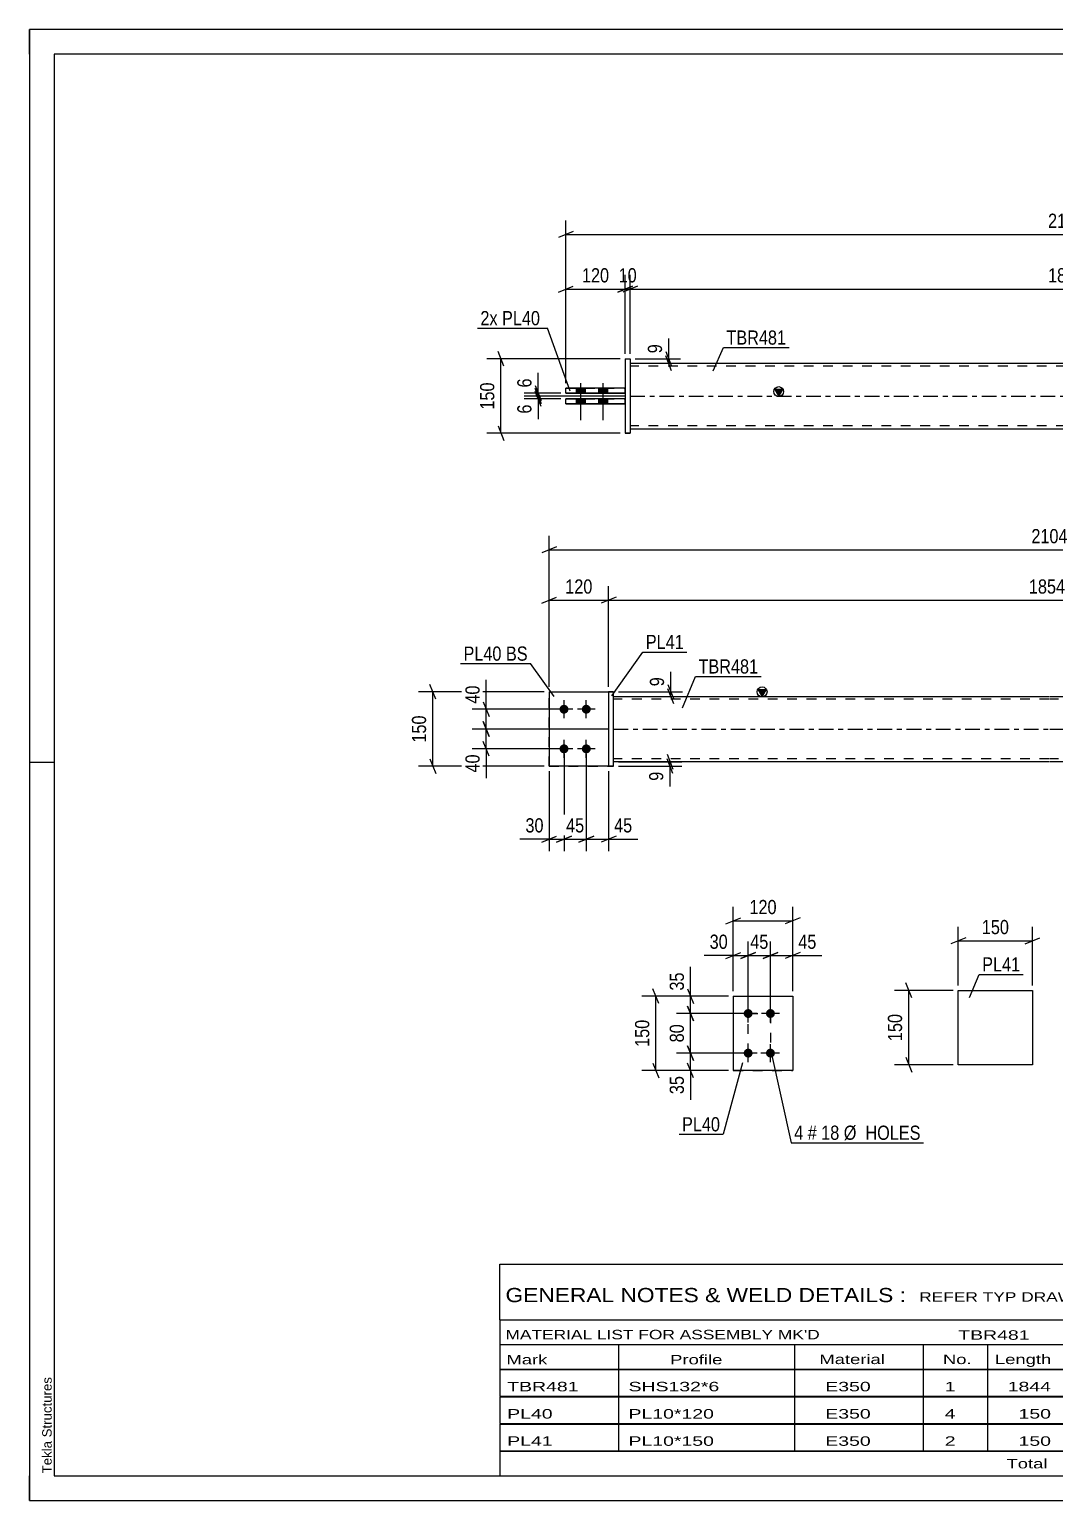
# Model space of a CAD drawing. Header units: millimetres. Extents: x 0 to 420, y 0 to 297.
# Drawn here: x 0 to 207, y 0 to 297 of the extents above; entities that cross this region are included whole.
import ezdxf

# ---------------------------------------------------------------- set-up
doc = ezdxf.new("R2010")
doc.units = ezdxf.units.MM
doc.linetypes.add('DXK_LINE_DOT2', pattern=[3.9198, 1.9599, -1.9599])
doc.linetypes.add('DXK_LINE_DOT3', pattern=[5.9187, 2.979, -0.9799, 0.9799, -0.9799])
doc.styles.add('Arial', font='ARIAL.TTF', dxfattribs={"height": 0.2})
doc.styles.add('Arial Narrow', font='ARIALN.TTF', dxfattribs={"height": 0.2})

# ---------------------------------------------------------------- blocks, each defined once
blk = doc.blocks.new('Unknown-581558151-1128')
at = {"color": 5, "linetype": 'Continuous'}
for p, q in [((420, 297), (0, 297)), ((0, 297), (0, 0)), ((0, 292), (0, 297)), ((415, 292), (5, 292)), ((5, 292), (5, 5)), ((5, 149), (0, 149)), ((0, 0), (0, 5)), ((5, 5), (415, 5)), ((0, 0), (420, 0))]:
    blk.add_line(p, q, dxfattribs=at)
at = {"color": 174, "linetype": 'Continuous', "style": 'Arial'}
blk.add_text('Tekla Structures', height=1.9102, rotation=90, dxfattribs=at).set_placement((4.5, 5.5))
blk = doc.blocks.new('Bolt-581558151-1456 - 1407')
at = {"linetype": 'Continuous'}
for points in [[(145.16, 99.23), (145.35, 99.21), (145.52, 99.16), (145.69, 99.06), (145.83, 98.94), (145.94, 98.78), (146.01, 98.61), (146.05, 98.43), (146.05, 98.24), (146.01, 98.06), (145.94, 97.88), (145.83, 97.73), (145.69, 97.61), (145.52, 97.51), (145.35, 97.45), (145.16, 97.43), (144.97, 97.45), (144.79, 97.51), (144.63, 97.61), (144.49, 97.73), (144.38, 97.88), (144.3, 98.06), (144.26, 98.24), (144.26, 98.43), (144.3, 98.61), (144.38, 98.78), (144.49, 98.94), (144.63, 99.06), (144.79, 99.16), (144.97, 99.21)], [(149.66, 99.23), (149.85, 99.21), (150.02, 99.16), (150.19, 99.06), (150.33, 98.94), (150.44, 98.78), (150.51, 98.61), (150.55, 98.43), (150.55, 98.24), (150.51, 98.06), (150.44, 97.88), (150.33, 97.73), (150.19, 97.61), (150.02, 97.51), (149.85, 97.45), (149.66, 97.43), (149.47, 97.45), (149.29, 97.51), (149.13, 97.61), (148.99, 97.73), (148.88, 97.88), (148.8, 98.06), (148.76, 98.24), (148.76, 98.43), (148.8, 98.61), (148.88, 98.78), (148.99, 98.94), (149.13, 99.06), (149.29, 99.16), (149.47, 99.21)], [(145.16, 91.23), (145.35, 91.21), (145.52, 91.16), (145.69, 91.06), (145.83, 90.94), (145.94, 90.78), (146.01, 90.61), (146.05, 90.43), (146.05, 90.24), (146.01, 90.06), (145.94, 89.88), (145.83, 89.73), (145.69, 89.61), (145.52, 89.51), (145.35, 89.45), (145.16, 89.43), (144.97, 89.45), (144.79, 89.51), (144.63, 89.61), (144.49, 89.73), (144.38, 89.88), (144.3, 90.06), (144.26, 90.24), (144.26, 90.43), (144.3, 90.61), (144.38, 90.78), (144.49, 90.94), (144.63, 91.06), (144.79, 91.16), (144.97, 91.21)], [(149.66, 91.23), (149.85, 91.21), (150.02, 91.16), (150.19, 91.06), (150.33, 90.94), (150.44, 90.78), (150.51, 90.61), (150.55, 90.43), (150.55, 90.24), (150.51, 90.06), (150.44, 89.88), (150.33, 89.73), (150.19, 89.61), (150.02, 89.51), (149.85, 89.45), (149.66, 89.43), (149.47, 89.45), (149.29, 89.51), (149.13, 89.61), (148.99, 89.73), (148.88, 89.88), (148.8, 90.06), (148.76, 90.24), (148.76, 90.43), (148.8, 90.61), (148.88, 90.78), (148.99, 90.94), (149.13, 91.06), (149.29, 91.16), (149.47, 91.21)]]:
    blk.add_hatch(color=1, dxfattribs=at).paths.add_polyline_path(points)
at = {"color": 1, "linetype": 'Continuous'}
for p, q in [((146.96, 98.33), (143.36, 98.33)), ((145.16, 96.53), (145.16, 100.13)), ((151.46, 98.33), (147.86, 98.33)), ((149.66, 96.53), (149.66, 100.13)), ((145.16, 88.53), (145.16, 92.13)), ((149.66, 88.53), (149.66, 92.13)), ((146.96, 90.33), (143.36, 90.33)), ((151.46, 90.33), (147.86, 90.33))]:
    blk.add_line(p, q, dxfattribs=at)
blk = doc.blocks.new('Part-581558151-1423 - 1407')
at = {"color": 2, "linetype": 'Continuous'}
for p, q in [((142.16, 101.83), (154.16, 101.83)), ((142.16, 101.83), (142.16, 86.83)), ((154.16, 101.83), (154.16, 101.83)), ((154.16, 101.83), (154.16, 86.83)), ((154.16, 86.83), (142.16, 86.83)), ((142.16, 86.83), (142.16, 86.83))]:
    blk.add_line(p, q, dxfattribs=at)
at = {"color": 7, "linetype": 'DXK_LINE_DOT2'}
for p, q in [((142.16, 101.83), (154.16, 101.83)), ((154.16, 101.83), (154.16, 101.83)), ((142.16, 86.83), (154.16, 86.83))]:
    blk.add_line(p, q, dxfattribs=at)
blk = doc.blocks.new('Part-581558151-1821 - 1803')
at = {"color": 2, "linetype": 'Continuous'}
for p, q in [((104.97, 163.26), (116.97, 163.26)), ((104.97, 163.26), (104.97, 148.26)), ((116.97, 148.26), (104.97, 148.26)), ((104.97, 148.26), (104.97, 148.26))]:
    blk.add_line(p, q, dxfattribs=at)
at = {"color": 7, "linetype": 'DXK_LINE_DOT2'}
for p, q in [((104.97, 163.26), (116.97, 163.26)), ((116.97, 163.26), (116.97, 163.26)), ((116.97, 163.26), (116.97, 148.26)), ((104.97, 148.26), (116.97, 148.26)), ((104.97, 148.26), (104.97, 148.26))]:
    blk.add_line(p, q, dxfattribs=at)
blk = doc.blocks.new('Bolt-581558151-1805 - 1803')
at = {"linetype": 'Continuous'}
for points in [[(107.97, 158.86), (107.78, 158.88), (107.6, 158.94), (107.44, 159.03), (107.3, 159.16), (107.19, 159.31), (107.11, 159.48), (107.07, 159.67), (107.07, 159.85), (107.11, 160.04), (107.19, 160.21), (107.3, 160.36), (107.44, 160.49), (107.6, 160.58), (107.78, 160.64), (107.97, 160.66), (108.15, 160.64), (108.33, 160.58), (108.5, 160.49), (108.63, 160.36), (108.75, 160.21), (108.82, 160.04), (108.86, 159.85), (108.86, 159.67), (108.82, 159.48), (108.75, 159.31), (108.63, 159.16), (108.5, 159.03), (108.33, 158.94), (108.15, 158.88)], [(112.47, 158.86), (112.28, 158.88), (112.1, 158.94), (111.94, 159.03), (111.8, 159.16), (111.69, 159.31), (111.61, 159.48), (111.57, 159.67), (111.57, 159.85), (111.61, 160.04), (111.69, 160.21), (111.8, 160.36), (111.94, 160.49), (112.1, 160.58), (112.28, 160.64), (112.47, 160.66), (112.65, 160.64), (112.83, 160.58), (113, 160.49), (113.13, 160.36), (113.25, 160.21), (113.32, 160.04), (113.36, 159.85), (113.36, 159.67), (113.32, 159.48), (113.25, 159.31), (113.13, 159.16), (113, 159.03), (112.83, 158.94), (112.65, 158.88)], [(107.97, 150.86), (107.78, 150.88), (107.6, 150.94), (107.44, 151.03), (107.3, 151.16), (107.19, 151.31), (107.11, 151.48), (107.07, 151.67), (107.07, 151.85), (107.11, 152.04), (107.19, 152.21), (107.3, 152.36), (107.44, 152.49), (107.6, 152.58), (107.78, 152.64), (107.97, 152.66), (108.15, 152.64), (108.33, 152.58), (108.5, 152.49), (108.63, 152.36), (108.75, 152.21), (108.82, 152.04), (108.86, 151.85), (108.86, 151.67), (108.82, 151.48), (108.75, 151.31), (108.63, 151.16), (108.5, 151.03), (108.33, 150.94), (108.15, 150.88)], [(112.47, 150.86), (112.28, 150.88), (112.1, 150.94), (111.94, 151.03), (111.8, 151.16), (111.69, 151.31), (111.61, 151.48), (111.57, 151.67), (111.57, 151.85), (111.61, 152.04), (111.69, 152.21), (111.8, 152.36), (111.94, 152.49), (112.1, 152.58), (112.28, 152.64), (112.47, 152.66), (112.65, 152.64), (112.83, 152.58), (113, 152.49), (113.13, 152.36), (113.25, 152.21), (113.32, 152.04), (113.36, 151.85), (113.36, 151.67), (113.32, 151.48), (113.25, 151.31), (113.13, 151.16), (113, 151.03), (112.83, 150.94), (112.65, 150.88)]]:
    blk.add_hatch(color=1, dxfattribs=at).paths.add_polyline_path(points)
at = {"color": 1, "linetype": 'Continuous'}
for p, q in [((107.97, 157.96), (107.97, 161.56)), ((112.47, 157.96), (112.47, 161.56)), ((109.77, 159.76), (106.17, 159.76)), ((114.27, 159.76), (110.67, 159.76)), ((109.77, 151.76), (106.17, 151.76)), ((107.97, 149.96), (107.97, 153.56)), ((114.27, 151.76), (110.67, 151.76)), ((112.47, 149.96), (112.47, 153.56))]:
    blk.add_line(p, q, dxfattribs=at)
blk = doc.blocks.new('Part-581558151-1831 - 1803')
at = {"linetype": 'Continuous'}
blk.add_hatch(color=2, dxfattribs=at).paths.add_polyline_path([(147.97, 162.36), (147.17, 163.76), (148.77, 163.76)])
at = {"color": 2, "linetype": 'Continuous'}
for p, q in [((147.97, 162.36), (147.17, 163.76)), ((147.17, 163.76), (148.77, 163.76)), ((148.77, 163.76), (147.97, 162.36)), ((117.97, 162.36), (205.97, 162.36)), ((206.07, 162.36), (294.07, 162.36)), ((205.97, 149.16), (117.97, 149.16)), ((294.07, 149.16), (206.07, 149.16))]:
    blk.add_line(p, q, dxfattribs=at)
at = {"color": 7, "linetype": 'DXK_LINE_DOT2'}
for p, q in [((117.97, 149.16), (117.97, 162.36)), ((205.97, 161.76), (117.97, 161.76)), ((294.07, 161.76), (206.07, 161.76)), ((294.07, 162.36), (294.07, 149.16)), ((205.97, 149.76), (117.97, 149.76)), ((294.07, 149.76), (206.07, 149.76))]:
    blk.add_line(p, q, dxfattribs=at)
at = {"color": 7, "linetype": 'DXK_LINE_DOT3'}
for p, q in [((117.97, 155.76), (205.97, 155.76)), ((206.07, 155.76), (294.07, 155.76))]:
    blk.add_line(p, q, dxfattribs=at)
at = {"color": 2, "linetype": 'Continuous'}
blk.add_circle((147.97, 163.26), 1, dxfattribs=at)
blk = doc.blocks.new('Part-581558151-1811 - 1803')
at = {"color": 2, "linetype": 'Continuous'}
for p, q in [((117.97, 163.26), (116.97, 163.26)), ((116.97, 163.26), (116.97, 148.26)), ((117.97, 148.26), (117.97, 163.26)), ((116.97, 148.26), (117.97, 148.26)), ((117.97, 148.26), (116.97, 148.26))]:
    blk.add_line(p, q, dxfattribs=at)
at = {"color": 7, "linetype": 'DXK_LINE_DOT2'}
for p, q in [((116.97, 163.26), (117.97, 163.26)), ((116.97, 148.26), (116.97, 148.26)), ((116.97, 148.26), (116.97, 148.26)), ((117.97, 148.26), (117.97, 148.26)), ((117.97, 148.26), (117.97, 148.26))]:
    blk.add_line(p, q, dxfattribs=at)
blk = doc.blocks.new('Part-581558151-1816 - 1803')
at = {"color": 7, "linetype": 'DXK_LINE_DOT2'}
for p, q in [((104.97, 163.26), (116.97, 163.26)), ((104.97, 163.26), (116.97, 163.26)), ((104.97, 148.26), (104.97, 163.26)), ((116.97, 163.26), (116.97, 163.26)), ((116.97, 163.26), (116.97, 148.26)), ((104.97, 148.26), (116.97, 148.26)), ((116.97, 148.26), (104.97, 148.26)), ((104.97, 148.26), (104.97, 148.26))]:
    blk.add_line(p, q, dxfattribs=at)
blk = doc.blocks.new('Bolt-581558151-2172 - 2170')
at = {"linetype": 'Continuous'}
for points in [[(110.43, 223.59), (112.23, 223.59), (112.23, 224.59), (110.43, 224.59)], [(110.43, 223.59), (112.23, 223.59), (112.23, 224.59), (110.43, 224.59)], [(114.93, 223.59), (116.73, 223.59), (116.73, 224.59), (114.93, 224.59)], [(114.93, 223.59), (116.73, 223.59), (116.73, 224.59), (114.93, 224.59)], [(110.43, 221.39), (112.23, 221.39), (112.23, 222.39), (110.43, 222.39)], [(110.43, 221.39), (112.23, 221.39), (112.23, 222.39), (110.43, 222.39)], [(114.93, 221.39), (116.73, 221.39), (116.73, 222.39), (114.93, 222.39)], [(114.93, 221.39), (116.73, 221.39), (116.73, 222.39), (114.93, 222.39)]]:
    blk.add_hatch(color=1, dxfattribs=at).paths.add_polyline_path(points)
at = {"color": 1, "linetype": 'Continuous'}
for p, q in [((110.43, 224.59), (110.43, 223.59)), ((110.43, 224.59), (110.43, 223.59)), ((111.33, 225.59), (111.33, 218.09)), ((111.33, 225.59), (111.33, 218.09)), ((112.23, 224.59), (112.23, 223.59)), ((112.23, 224.59), (112.23, 223.59)), ((114.93, 224.59), (114.93, 223.59)), ((114.93, 224.59), (114.93, 223.59)), ((115.83, 225.59), (115.83, 218.09)), ((115.83, 225.59), (115.83, 218.09)), ((116.73, 224.59), (116.73, 223.59)), ((116.73, 224.59), (116.73, 223.59)), ((110.43, 222.39), (110.43, 221.39)), ((110.43, 222.39), (110.43, 221.39)), ((112.23, 222.39), (112.23, 221.39)), ((112.23, 222.39), (112.23, 221.39)), ((114.93, 222.39), (114.93, 221.39)), ((114.93, 222.39), (114.93, 221.39)), ((116.73, 222.39), (116.73, 221.39)), ((116.73, 222.39), (116.73, 221.39))]:
    blk.add_line(p, q, dxfattribs=at)
blk = doc.blocks.new('Part-581558151-2174 - 2170')
at = {"color": 2, "linetype": 'Continuous'}
for p, q in [((120.33, 230.49), (121.33, 230.49)), ((120.33, 230.49), (120.33, 215.49)), ((121.33, 230.49), (121.33, 215.49)), ((120.33, 215.49), (121.33, 215.49)), ((121.33, 215.49), (120.33, 215.49))]:
    blk.add_line(p, q, dxfattribs=at)
at = {"color": 7, "linetype": 'DXK_LINE_DOT2'}
for p, q in [((120.33, 230.49), (121.33, 230.49)), ((121.33, 230.49), (121.33, 230.49)), ((120.33, 215.49), (120.33, 215.49)), ((120.33, 215.49), (120.33, 215.49)), ((121.33, 215.49), (121.33, 215.49)), ((121.33, 215.49), (121.33, 215.49))]:
    blk.add_line(p, q, dxfattribs=at)
blk = doc.blocks.new('Part-581558151-2179 - 2170')
at = {"color": 2, "linetype": 'Continuous'}
for p, q in [((120.33, 224.59), (108.33, 224.59)), ((108.33, 223.59), (108.33, 224.59)), ((108.33, 223.59), (120.33, 223.59)), ((120.33, 223.59), (108.33, 223.59)), ((120.33, 223.59), (120.33, 224.59))]:
    blk.add_line(p, q, dxfattribs=at)
at = {"color": 7, "linetype": 'DXK_LINE_DOT2'}
for p, q in [((108.33, 224.59), (120.33, 224.59)), ((108.33, 223.59), (108.33, 223.59)), ((120.33, 223.59), (120.33, 223.59)), ((120.33, 223.59), (120.33, 223.59))]:
    blk.add_line(p, q, dxfattribs=at)
blk = doc.blocks.new('Part-581558151-2184 - 2170')
at = {"color": 2, "linetype": 'Continuous'}
for p, q in [((120.33, 222.39), (108.33, 222.39)), ((108.33, 221.39), (108.33, 222.39)), ((108.33, 221.39), (120.33, 221.39)), ((120.33, 221.39), (108.33, 221.39)), ((120.33, 221.39), (120.33, 222.39))]:
    blk.add_line(p, q, dxfattribs=at)
at = {"color": 7, "linetype": 'DXK_LINE_DOT2'}
for p, q in [((108.33, 222.39), (120.33, 222.39)), ((108.33, 221.39), (108.33, 221.39)), ((120.33, 221.39), (120.33, 221.39)), ((120.33, 221.39), (120.33, 221.39))]:
    blk.add_line(p, q, dxfattribs=at)
blk = doc.blocks.new('Part-581558151-2204 - 2170')
at = {"linetype": 'Continuous'}
blk.add_hatch(color=2, dxfattribs=at).paths.add_polyline_path([(151.33, 222.99), (150.53, 224.39), (152.13, 224.39)])
at = {"color": 2, "linetype": 'Continuous'}
for p, q in [((121.33, 229.59), (209.33, 229.59)), ((209.43, 229.59), (297.43, 229.59)), ((151.33, 222.99), (150.53, 224.39)), ((150.53, 224.39), (152.13, 224.39)), ((152.13, 224.39), (151.33, 222.99)), ((121.33, 216.39), (209.33, 216.39)), ((209.43, 216.39), (297.43, 216.39))]:
    blk.add_line(p, q, dxfattribs=at)
at = {"color": 7, "linetype": 'DXK_LINE_DOT2'}
for p, q in [((121.33, 229.59), (121.33, 216.39)), ((209.33, 228.99), (121.33, 228.99)), ((297.43, 228.99), (209.43, 228.99)), ((297.43, 229.59), (297.43, 216.39)), ((209.33, 216.99), (121.33, 216.99)), ((297.43, 216.99), (209.43, 216.99))]:
    blk.add_line(p, q, dxfattribs=at)
at = {"color": 7, "linetype": 'DXK_LINE_DOT3'}
for p, q in [((121.33, 222.99), (209.33, 222.99)), ((209.43, 222.99), (297.43, 222.99))]:
    blk.add_line(p, q, dxfattribs=at)
at = {"color": 2, "linetype": 'Continuous'}
blk.add_circle((151.33, 223.89), 1, dxfattribs=at)
blk = doc.blocks.new('Part-581558151-1382 - 1366')
at = {"color": 2, "linetype": 'Continuous'}
for p, q in [((187.59, 103), (202.59, 103)), ((187.59, 88), (187.59, 103)), ((202.59, 103), (202.59, 88)), ((202.59, 88), (187.59, 88))]:
    blk.add_line(p, q, dxfattribs=at)
blk = doc.blocks.new('Rectangle-581558151-1571 - 1407')
at = {"color": 1, "linetype": 'DXK_LINE_DOT2'}
blk.add_lwpolyline([(145.16, 98.33), (149.66, 98.33), (149.66, 90.33), (145.16, 90.33), (145.16, 98.33)], close=True, dxfattribs=at)
blk = doc.blocks.new('StraightDimension-581558151-1558 - 1407')
at = {"color": 7, "linetype": 'Continuous'}
for p, q in [((144.16, 90.33), (130.68, 90.33)), ((132.93, 91.83), (134.13, 88.83)), ((133.53, 86.83), (133.53, 90.33)), ((141.16, 86.83), (130.68, 86.83)), ((134.13, 85.33), (132.93, 88.33))]:
    blk.add_line(p, q, dxfattribs=at)
at = {"color": 0}
blk.add_wipeout([(132.78, 86.31), (128.58, 86.31), (128.58, 81.45), (132.78, 81.45)], dxfattribs=at)
at = {"color": 7, "linetype": 'Continuous'}
blk.add_line((133.53, 86.83), (133.53, 80.93), dxfattribs=at)
blk.add_line((133.53, 86.83), (133.53, 80.93), dxfattribs=at)
at = {"color": 3, "style": 'Arial Narrow'}
blk.add_text('35', height=2.863, rotation=90.0002, dxfattribs=at).set_placement((132.18, 82.05))
blk = doc.blocks.new('StraightDimension-581558151-1494 - 1407')
at = {"color": 7, "linetype": 'Continuous'}
for p, q in [((145.16, 99.33), (145.16, 112.89)), ((149.66, 99.33), (149.66, 112.89)), ((143.66, 109.44), (146.66, 110.64)), ((145.16, 110.04), (149.66, 110.04)), ((151.16, 110.64), (148.16, 109.44))]:
    blk.add_line(p, q, dxfattribs=at)
at = {"color": 0}
blk.add_wipeout([(149.84, 110.79), (149.84, 114.99), (144.98, 114.99), (144.98, 110.79)], dxfattribs=at)
at = {"color": 3, "style": 'Arial Narrow'}
blk.add_text('45', height=2.863, dxfattribs=at).set_placement((145.58, 111.39))
blk = doc.blocks.new('StraightDimension-581558151-1478 - 1407')
at = {"color": 7, "linetype": 'Continuous'}
for p, q in [((149.66, 99.33), (149.66, 112.89)), ((154.16, 102.83), (154.16, 112.89)), ((148.16, 109.44), (151.16, 110.64)), ((149.66, 110.04), (154.16, 110.04)), ((155.66, 110.64), (152.66, 109.44))]:
    blk.add_line(p, q, dxfattribs=at)
at = {"color": 0}
blk.add_wipeout([(159.54, 110.79), (159.54, 114.99), (154.68, 114.99), (154.68, 110.79)], dxfattribs=at)
at = {"color": 7, "linetype": 'Continuous'}
blk.add_line((154.16, 110.04), (160.06, 110.04), dxfattribs=at)
blk.add_line((154.16, 110.04), (160.06, 110.04), dxfattribs=at)
at = {"color": 3, "style": 'Arial Narrow'}
blk.add_text('45', height=2.863, dxfattribs=at).set_placement((155.28, 111.39))
blk = doc.blocks.new('StraightDimension-581558151-1518 - 1407')
at = {"color": 7, "linetype": 'Continuous'}
for p, q in [((141.16, 101.83), (123.68, 101.83)), ((127.13, 100.33), (125.93, 103.33)), ((126.53, 86.83), (126.53, 101.83)), ((141.16, 86.83), (123.68, 86.83)), ((125.93, 88.33), (127.13, 85.33))]:
    blk.add_line(p, q, dxfattribs=at)
at = {"color": 0}
blk.add_wipeout([(125.78, 97.68), (121.58, 97.68), (121.58, 90.99), (125.78, 90.99)], dxfattribs=at)
at = {"color": 3, "style": 'Arial Narrow'}
blk.add_text('150', height=2.863, rotation=90.0002, dxfattribs=at).set_placement((125.18, 91.59))
blk = doc.blocks.new('StraightDimension-581558151-1458 - 1407')
at = {"color": 7, "linetype": 'Continuous'}
for p, q in [((142.16, 102.83), (142.16, 119.89)), ((154.16, 102.83), (154.16, 119.89)), ((140.66, 116.44), (143.66, 117.64)), ((142.16, 117.04), (154.16, 117.04)), ((155.66, 117.64), (152.66, 116.44))]:
    blk.add_line(p, q, dxfattribs=at)
at = {"color": 0}
blk.add_wipeout([(151.5, 117.79), (151.5, 121.99), (144.82, 121.99), (144.82, 117.79)], dxfattribs=at)
at = {"color": 3, "style": 'Arial Narrow'}
blk.add_text('120', height=2.863, dxfattribs=at).set_placement((145.42, 118.39))
blk = doc.blocks.new('StraightDimension-581558151-1504 - 1407')
at = {"color": 7, "linetype": 'Continuous'}
for p, q in [((142.16, 102.83), (142.16, 112.89)), ((145.16, 99.33), (145.16, 112.89)), ((140.66, 109.44), (143.66, 110.64)), ((142.16, 110.04), (145.16, 110.04)), ((146.66, 110.64), (143.66, 109.44))]:
    blk.add_line(p, q, dxfattribs=at)
at = {"color": 0}
blk.add_wipeout([(141.63, 110.79), (141.63, 114.99), (136.78, 114.99), (136.78, 110.79)], dxfattribs=at)
at = {"color": 7, "linetype": 'Continuous'}
blk.add_line((142.16, 110.04), (136.25, 110.04), dxfattribs=at)
blk.add_line((142.16, 110.04), (136.25, 110.04), dxfattribs=at)
at = {"color": 3, "style": 'Arial Narrow'}
blk.add_text('30', height=2.863, dxfattribs=at).set_placement((137.38, 111.39))
blk = doc.blocks.new('StraightDimension-581558151-1535 - 1407')
at = {"color": 7, "linetype": 'Continuous'}
for p, q in [((141.16, 101.83), (130.68, 101.83)), ((132.93, 103.33), (134.13, 100.33)), ((133.53, 98.33), (133.53, 101.83)), ((144.16, 98.33), (130.68, 98.33)), ((134.13, 96.83), (132.93, 99.83))]:
    blk.add_line(p, q, dxfattribs=at)
at = {"color": 0}
blk.add_wipeout([(132.78, 107.21), (128.58, 107.21), (128.58, 102.36), (132.78, 102.36)], dxfattribs=at)
at = {"color": 7, "linetype": 'Continuous'}
blk.add_line((133.53, 101.83), (133.53, 107.74), dxfattribs=at)
blk.add_line((133.53, 101.83), (133.53, 107.74), dxfattribs=at)
at = {"color": 3, "style": 'Arial Narrow'}
blk.add_text('35', height=2.863, rotation=90.0002, dxfattribs=at).set_placement((132.18, 102.96))
blk = doc.blocks.new('StraightDimension-581558151-1548 - 1407')
at = {"color": 7, "linetype": 'Continuous'}
for p, q in [((144.16, 98.33), (130.68, 98.33)), ((132.93, 99.83), (134.13, 96.83)), ((133.53, 90.33), (133.53, 98.33)), ((144.16, 90.33), (130.68, 90.33)), ((134.13, 88.83), (132.93, 91.83))]:
    blk.add_line(p, q, dxfattribs=at)
at = {"color": 0}
blk.add_wipeout([(132.78, 96.76), (128.58, 96.76), (128.58, 91.91), (132.78, 91.91)], dxfattribs=at)
at = {"color": 3, "style": 'Arial Narrow'}
blk.add_text('80', height=2.863, rotation=90.0002, dxfattribs=at).set_placement((132.18, 92.51))
blk = doc.blocks.new('StraightDimension-581558151-2126 - 1803')
at = {"color": 7, "linetype": 'Continuous'}
for p, q in [((104.97, 164.26), (104.97, 194.77)), ((307.07, 164.26), (307.07, 194.77)), ((106.47, 192.52), (103.47, 191.32)), ((104.97, 191.92), (307.07, 191.92)), ((305.57, 191.32), (308.57, 192.52))]:
    blk.add_line(p, q, dxfattribs=at)
at = {"color": 0}
blk.add_wipeout([(210.27, 192.67), (210.27, 196.87), (201.76, 196.87), (201.76, 192.67)], dxfattribs=at)
at = {"color": 3, "style": 'Arial Narrow'}
blk.add_text('2104', height=2.863, dxfattribs=at).set_placement((202.36, 193.27))
blk = doc.blocks.new('StraightDimension-581558151-1955 - 1803')
at = {"color": 7, "linetype": 'Continuous'}
for p, q in [((82.06, 161.76), (80.86, 164.76)), ((103.97, 163.26), (78.61, 163.26)), ((81.46, 148.26), (81.46, 163.26)), ((80.86, 149.76), (82.06, 146.76)), ((103.97, 148.26), (78.61, 148.26))]:
    blk.add_line(p, q, dxfattribs=at)
at = {"color": 0}
blk.add_wipeout([(80.71, 159.1), (76.51, 159.1), (76.51, 152.42), (80.71, 152.42)], dxfattribs=at)
at = {"color": 3, "style": 'Arial Narrow'}
blk.add_text('150', height=2.863, rotation=90.0002, dxfattribs=at).set_placement((80.11, 153.02))
blk = doc.blocks.new('StraightDimension-581558151-2074 - 1803')
at = {"color": 7, "linetype": 'Continuous'}
for p, q in [((107.97, 150.76), (107.97, 131.13)), ((104.97, 147.26), (104.97, 131.13)), ((103.47, 132.93), (106.47, 134.13)), ((109.47, 134.13), (106.47, 132.93)), ((104.97, 133.53), (107.97, 133.53))]:
    blk.add_line(p, q, dxfattribs=at)
at = {"color": 0}
blk.add_wipeout([(104.44, 134.28), (104.44, 138.48), (99.58, 138.48), (99.58, 134.28)], dxfattribs=at)
at = {"color": 7, "linetype": 'Continuous'}
blk.add_line((104.97, 133.53), (99.06, 133.53), dxfattribs=at)
blk.add_line((104.97, 133.53), (99.06, 133.53), dxfattribs=at)
at = {"color": 3, "style": 'Arial Narrow'}
blk.add_text('30', height=2.863, dxfattribs=at).set_placement((100.18, 134.88))
blk = doc.blocks.new('StraightDimension-581558151-2084 - 1803')
at = {"color": 7, "linetype": 'Continuous'}
for p, q in [((107.97, 150.76), (107.97, 131.13)), ((112.47, 150.76), (112.47, 131.13)), ((106.47, 132.93), (109.47, 134.13)), ((113.97, 134.13), (110.97, 132.93)), ((107.97, 133.53), (112.47, 133.53))]:
    blk.add_line(p, q, dxfattribs=at)
at = {"color": 0}
blk.add_wipeout([(112.64, 134.28), (112.64, 138.48), (107.79, 138.48), (107.79, 134.28)], dxfattribs=at)
at = {"color": 3, "style": 'Arial Narrow'}
blk.add_text('45', height=2.863, dxfattribs=at).set_placement((108.39, 134.88))
blk = doc.blocks.new('StraightDimension-581558151-2091 - 1803')
at = {"color": 7, "linetype": 'Continuous'}
for p, q in [((112.47, 150.76), (112.47, 131.13)), ((116.97, 147.26), (116.97, 131.13)), ((110.97, 132.93), (113.97, 134.13)), ((118.47, 134.13), (115.47, 132.93)), ((112.47, 133.53), (116.97, 133.53))]:
    blk.add_line(p, q, dxfattribs=at)
at = {"color": 0}
blk.add_wipeout([(122.35, 134.28), (122.35, 138.48), (117.49, 138.48), (117.49, 134.28)], dxfattribs=at)
at = {"color": 7, "linetype": 'Continuous'}
blk.add_line((116.97, 133.53), (122.87, 133.53), dxfattribs=at)
blk.add_line((116.97, 133.53), (122.87, 133.53), dxfattribs=at)
at = {"color": 3, "style": 'Arial Narrow'}
blk.add_text('45', height=2.863, dxfattribs=at).set_placement((118.09, 134.88))
blk = doc.blocks.new('StraightDimension-581558151-1878 - 1803')
at = {"color": 7, "linetype": 'Continuous'}
for p, q in [((116.97, 164.26), (116.97, 184.6)), ((294.07, 164.26), (294.07, 184.6)), ((118.47, 182.35), (115.47, 181.15)), ((116.97, 181.75), (294.07, 181.75)), ((292.57, 181.15), (295.57, 182.35))]:
    blk.add_line(p, q, dxfattribs=at)
at = {"color": 0}
blk.add_wipeout([(209.77, 182.5), (209.77, 186.7), (201.26, 186.7), (201.26, 182.5)], dxfattribs=at)
at = {"color": 3, "style": 'Arial Narrow'}
blk.add_text('1854', height=2.863, dxfattribs=at).set_placement((201.86, 183.1))
blk = doc.blocks.new('StraightDimension-581558151-1889 - 1803')
at = {"color": 7, "linetype": 'Continuous'}
for p, q in [((104.97, 164.26), (104.97, 184.6)), ((116.97, 164.26), (116.97, 184.6)), ((103.47, 181.15), (106.47, 182.35)), ((104.97, 181.75), (116.97, 181.75)), ((118.47, 182.35), (115.47, 181.15))]:
    blk.add_line(p, q, dxfattribs=at)
at = {"color": 0}
blk.add_wipeout([(114.31, 182.5), (114.31, 186.7), (107.62, 186.7), (107.62, 182.5)], dxfattribs=at)
at = {"color": 3, "style": 'Arial Narrow'}
blk.add_text('120', height=2.863, dxfattribs=at).set_placement((108.22, 183.1))
blk = doc.blocks.new('StraightDimension-581558151-2018 - 1803')
at = {"color": 7, "linetype": 'Continuous'}
for p, q in [((91.67, 161.26), (92.87, 158.26)), ((106.97, 159.76), (89.42, 159.76)), ((92.27, 155.76), (92.27, 159.76)), ((116.97, 155.76), (89.42, 155.76)), ((92.87, 154.26), (91.67, 157.26))]:
    blk.add_line(p, q, dxfattribs=at)
at = {"color": 0}
blk.add_wipeout([(91.52, 165.14), (87.32, 165.14), (87.32, 160.29), (91.52, 160.29)], dxfattribs=at)
at = {"color": 7, "linetype": 'Continuous'}
blk.add_line((92.27, 159.76), (92.27, 165.67), dxfattribs=at)
blk.add_line((92.27, 159.76), (92.27, 165.67), dxfattribs=at)
at = {"color": 3, "style": 'Arial Narrow'}
blk.add_text('40', height=2.863, rotation=90.0002, dxfattribs=at).set_placement((90.92, 160.89))
blk = doc.blocks.new('StraightDimension-581558151-2031 - 1803')
at = {"color": 7, "linetype": 'Continuous'}
for p, q in [((116.97, 155.76), (89.42, 155.76)), ((91.67, 157.26), (92.87, 154.26)), ((92.27, 151.76), (92.27, 155.76)), ((106.97, 151.76), (89.42, 151.76)), ((92.87, 150.26), (91.67, 153.26))]:
    blk.add_line(p, q, dxfattribs=at)
at = {"color": 0}
blk.add_wipeout([(91.52, 151.24), (87.32, 151.24), (87.32, 146.38), (91.52, 146.38)], dxfattribs=at)
at = {"color": 7, "linetype": 'Continuous'}
blk.add_line((92.27, 151.76), (92.27, 145.85), dxfattribs=at)
blk.add_line((92.27, 151.76), (92.27, 145.85), dxfattribs=at)
at = {"color": 3, "style": 'Arial Narrow'}
blk.add_text('40', height=2.863, rotation=90.0002, dxfattribs=at).set_placement((90.92, 146.98))
blk = doc.blocks.new('StraightDimension-581558151-2045 - 1803')
at = {"color": 7, "linetype": 'Continuous'}
for p, q in [((128.92, 164.76), (130.12, 161.76)), ((130.12, 160.86), (128.92, 163.86)), ((118.97, 163.26), (131.92, 163.26)), ((118.97, 162.36), (131.92, 162.36)), ((129.52, 162.36), (129.52, 163.26))]:
    blk.add_line(p, q, dxfattribs=at)
at = {"color": 0}
blk.add_wipeout([(128.77, 166.81), (124.57, 166.81), (124.57, 163.79), (128.77, 163.79)], dxfattribs=at)
at = {"color": 7, "linetype": 'Continuous'}
blk.add_line((129.52, 163.26), (129.52, 167.34), dxfattribs=at)
blk.add_line((129.52, 163.26), (129.52, 167.34), dxfattribs=at)
at = {"color": 3, "style": 'Arial Narrow'}
blk.add_text('9', height=2.86, rotation=90.0002, dxfattribs=at).set_placement((128.17, 164.39))
blk = doc.blocks.new('StraightDimension-581558151-2054 - 1803')
at = {"color": 7, "linetype": 'Continuous'}
for p, q in [((118.97, 149.16), (131.77, 149.16)), ((128.77, 150.66), (129.97, 147.66)), ((129.97, 146.76), (128.77, 149.76)), ((129.37, 148.26), (129.37, 149.16)), ((118.97, 148.26), (131.77, 148.26))]:
    blk.add_line(p, q, dxfattribs=at)
at = {"color": 0}
blk.add_wipeout([(128.62, 147.74), (124.42, 147.74), (124.42, 144.71), (128.62, 144.71)], dxfattribs=at)
at = {"color": 7, "linetype": 'Continuous'}
blk.add_line((129.37, 148.26), (129.37, 144.18), dxfattribs=at)
blk.add_line((129.37, 148.26), (129.37, 144.18), dxfattribs=at)
at = {"color": 3, "style": 'Arial Narrow'}
blk.add_text('9', height=2.86, rotation=90.0002, dxfattribs=at).set_placement((128.02, 145.31))
blk = doc.blocks.new('StraightDimension-581558151-2208 - 2170')
at = {"color": 7, "linetype": 'Continuous'}
for p, q in [((108.33, 225.59), (108.33, 258.44)), ((310.43, 225.59), (310.43, 258.44)), ((109.83, 256.19), (106.83, 254.99)), ((108.33, 255.59), (310.43, 255.59)), ((308.93, 254.99), (311.93, 256.19))]:
    blk.add_line(p, q, dxfattribs=at)
at = {"color": 0}
blk.add_wipeout([(213.64, 256.34), (213.64, 260.54), (205.12, 260.54), (205.12, 256.34)], dxfattribs=at)
at = {"color": 3, "style": 'Arial Narrow'}
blk.add_text('2104', height=2.863, dxfattribs=at).set_placement((205.72, 256.94))
blk = doc.blocks.new('StraightDimension-581558151-2219 - 2170')
at = {"color": 7, "linetype": 'Continuous'}
for p, q in [((120.33, 231.49), (120.33, 247.43)), ((121.33, 231.49), (121.33, 247.43)), ((118.83, 243.98), (121.83, 245.18)), ((122.83, 245.18), (119.83, 243.98)), ((120.33, 244.58), (121.33, 244.58))]:
    blk.add_line(p, q, dxfattribs=at)
at = {"color": 0}
blk.add_wipeout([(123.26, 245.33), (123.26, 249.53), (118.4, 249.53), (118.4, 245.33)], dxfattribs=at)
at = {"color": 3, "style": 'Arial Narrow'}
blk.add_text('10', height=2.863, dxfattribs=at).set_placement((119, 245.93))
blk = doc.blocks.new('StraightDimension-581558151-2229 - 2170')
at = {"color": 7, "linetype": 'Continuous'}
for p, q in [((108.33, 225.59), (108.33, 247.43)), ((120.33, 231.49), (120.33, 247.43)), ((106.83, 243.98), (109.83, 245.18)), ((108.33, 244.58), (120.33, 244.58)), ((121.83, 245.18), (118.83, 243.98))]:
    blk.add_line(p, q, dxfattribs=at)
at = {"color": 0}
blk.add_wipeout([(117.67, 245.33), (117.67, 249.53), (110.99, 249.53), (110.99, 245.33)], dxfattribs=at)
at = {"color": 3, "style": 'Arial Narrow'}
blk.add_text('120', height=2.863, dxfattribs=at).set_placement((111.59, 245.93))
blk = doc.blocks.new('StraightDimension-581558151-2239 - 2170')
at = {"color": 7, "linetype": 'Continuous'}
for p, q in [((121.33, 231.49), (121.33, 247.43)), ((297.43, 231.49), (297.43, 247.43)), ((122.83, 245.18), (119.83, 243.98)), ((121.33, 244.58), (297.43, 244.58)), ((295.93, 243.98), (298.93, 245.18))]:
    blk.add_line(p, q, dxfattribs=at)
at = {"color": 0}
blk.add_wipeout([(213.64, 245.33), (213.64, 249.53), (205.12, 249.53), (205.12, 245.33)], dxfattribs=at)
at = {"color": 3, "style": 'Arial Narrow'}
blk.add_text('1844', height=2.863, dxfattribs=at).set_placement((205.72, 245.93))
blk = doc.blocks.new('StraightDimension-581558151-2270 - 2170')
at = {"color": 7, "linetype": 'Continuous'}
for p, q in [((95.84, 228.99), (94.64, 231.99)), ((119.33, 230.49), (92.39, 230.49)), ((95.24, 215.49), (95.24, 230.49)), ((94.64, 216.99), (95.84, 213.99)), ((119.33, 215.49), (92.39, 215.49))]:
    blk.add_line(p, q, dxfattribs=at)
at = {"color": 0}
blk.add_wipeout([(94.49, 226.33), (90.29, 226.33), (90.29, 219.65), (94.49, 219.65)], dxfattribs=at)
at = {"color": 3, "style": 'Arial Narrow'}
blk.add_text('150', height=2.863, rotation=90.0002, dxfattribs=at).set_placement((93.89, 220.25))
blk = doc.blocks.new('StraightDimension-581558151-2284 - 2170')
at = {"color": 7, "linetype": 'Continuous'}
for p, q in [((128.51, 231.99), (129.71, 228.99)), ((122.33, 230.49), (131.51, 230.49)), ((122.33, 229.59), (131.51, 229.59)), ((129.71, 228.09), (128.51, 231.09)), ((129.11, 229.59), (129.11, 230.49))]:
    blk.add_line(p, q, dxfattribs=at)
at = {"color": 0}
blk.add_wipeout([(128.36, 234.04), (124.16, 234.04), (124.16, 231.02), (128.36, 231.02)], dxfattribs=at)
at = {"color": 7, "linetype": 'Continuous'}
blk.add_line((129.11, 230.49), (129.11, 234.57), dxfattribs=at)
blk.add_line((129.11, 230.49), (129.11, 234.57), dxfattribs=at)
at = {"color": 3, "style": 'Arial Narrow'}
blk.add_text('9', height=2.86, rotation=90.0002, dxfattribs=at).set_placement((127.76, 231.62))
blk = doc.blocks.new('StraightDimension-581558151-2295 - 2170')
at = {"color": 7, "linetype": 'Continuous'}
for p, q in [((120.33, 222.99), (99.89, 222.99)), ((102.14, 224.49), (103.34, 221.49)), ((103.34, 220.89), (102.14, 223.89)), ((102.74, 222.39), (102.74, 222.99)), ((107.33, 222.39), (99.89, 222.39))]:
    blk.add_line(p, q, dxfattribs=at)
at = {"color": 0}
blk.add_wipeout([(101.99, 221.86), (97.79, 221.86), (97.79, 218.84), (101.99, 218.84)], dxfattribs=at)
at = {"color": 7, "linetype": 'Continuous'}
blk.add_line((102.74, 222.39), (102.74, 218.31), dxfattribs=at)
blk.add_line((102.74, 222.39), (102.74, 218.31), dxfattribs=at)
at = {"color": 3, "style": 'Arial Narrow'}
blk.add_text('6', height=2.86, rotation=90.0002, dxfattribs=at).set_placement((101.39, 219.44))
blk = doc.blocks.new('StraightDimension-581558151-2311 - 2170')
at = {"color": 7, "linetype": 'Continuous'}
for p, q in [((107.33, 223.59), (99.89, 223.59)), ((120.33, 222.99), (99.89, 222.99)), ((102.14, 225.09), (103.34, 222.09)), ((103.34, 221.49), (102.14, 224.49)), ((102.74, 222.99), (102.74, 223.59))]:
    blk.add_line(p, q, dxfattribs=at)
at = {"color": 0}
blk.add_wipeout([(101.99, 227.14), (97.79, 227.14), (97.79, 224.11), (101.99, 224.11)], dxfattribs=at)
at = {"color": 7, "linetype": 'Continuous'}
blk.add_line((102.74, 223.59), (102.74, 227.67), dxfattribs=at)
blk.add_line((102.74, 223.59), (102.74, 227.67), dxfattribs=at)
at = {"color": 3, "style": 'Arial Narrow'}
blk.add_text('6', height=2.86, rotation=90.0002, dxfattribs=at).set_placement((101.39, 224.71))
blk = doc.blocks.new('StraightDimension-581558151-1394 - 1366')
at = {"color": 7, "linetype": 'Continuous'}
for p, q in [((187.59, 104), (187.59, 115.85)), ((202.59, 104), (202.59, 115.85)), ((189.09, 113.6), (186.09, 112.4)), ((187.59, 113), (202.59, 113)), ((201.09, 112.4), (204.09, 113.6))]:
    blk.add_line(p, q, dxfattribs=at)
at = {"color": 0}
blk.add_wipeout([(198.43, 113.75), (198.43, 117.95), (191.75, 117.95), (191.75, 113.75)], dxfattribs=at)
at = {"color": 3, "style": 'Arial Narrow'}
blk.add_text('150', height=2.863, dxfattribs=at).set_placement((192.35, 114.35))
blk = doc.blocks.new('StraightDimension-581558151-1384 - 1366')
at = {"color": 7, "linetype": 'Continuous'}
for p, q in [((178.19, 101.5), (176.99, 104.5)), ((186.59, 103), (174.74, 103)), ((177.59, 88), (177.59, 103)), ((176.99, 89.5), (178.19, 86.5)), ((186.59, 88), (174.74, 88))]:
    blk.add_line(p, q, dxfattribs=at)
at = {"color": 0}
blk.add_wipeout([(176.84, 98.85), (172.64, 98.85), (172.64, 92.16), (176.84, 92.16)], dxfattribs=at)
at = {"color": 3, "style": 'Arial Narrow'}
blk.add_text('150', height=2.863, rotation=90.0002, dxfattribs=at).set_placement((176.24, 92.76))
blk = doc.blocks.new('Unknown-581558151-3934')
at = {"color": 7, "linetype": 'Continuous'}
for p, q in [((95, 47.75), (255, 47.75)), ((95, 36.5), (95, 47.75)), ((255, 47.75), (255, 36.5)), ((95, 36.5), (255, 36.5)), ((95, 36.5), (95, 31.5)), ((255, 36.5), (255, 31.5)), ((95, 31.5), (255, 31.5)), ((95, 31.5), (95, 26.5)), ((119, 31.5), (119, 26.5)), ((154.5, 31.5), (154.5, 26.5)), ((180.5, 31.5), (180.5, 26.5)), ((193.5, 31.5), (193.5, 26.5)), ((211, 31.5), (211, 26.5)), ((233, 31.5), (233, 26.5)), ((255, 31.5), (255, 26.5)), ((95, 26.5), (255, 26.5)), ((95, 26.45), (95, 21.05)), ((95, 26.45), (255, 26.45)), ((119, 26.5), (119, 21)), ((154.5, 26.5), (154.5, 21)), ((180.5, 26.5), (180.5, 21)), ((193.5, 26.5), (193.5, 21)), ((211, 26.5), (211, 21)), ((233, 26.5), (233, 21)), ((255, 26.45), (255, 21.05)), ((95, 21.05), (255, 21.05)), ((95, 20.95), (95, 15.55)), ((95, 20.95), (255, 20.95)), ((119, 21), (119, 15.5)), ((154.5, 21), (154.5, 15.5)), ((180.5, 21), (180.5, 15.5)), ((193.5, 21), (193.5, 15.5)), ((211, 21), (211, 15.5)), ((233, 21), (233, 15.5)), ((255, 20.95), (255, 15.55)), ((95, 15.55), (255, 15.55)), ((95, 15.45), (95, 10.05)), ((95, 15.45), (255, 15.45)), ((119, 15.5), (119, 10)), ((154.5, 15.5), (154.5, 10)), ((180.5, 15.5), (180.5, 10)), ((193.5, 15.5), (193.5, 10)), ((211, 15.5), (211, 10)), ((233, 15.5), (233, 10)), ((255, 15.45), (255, 10.05)), ((95, 10.05), (255, 10.05)), ((95, 10), (255, 10)), ((95, 10), (95, 5)), ((211, 10), (211, 5)), ((233, 10), (233, 5)), ((255, 10), (255, 5)), ((95, 5), (255, 5))]:
    blk.add_line(p, q, dxfattribs=at)
at = {"color": 7, "style": 'Arial Narrow'}
for s, height, width, p in [('GENERAL NOTES & WELD DETAILS :', 2.8633, 1.4, (96.15, 40.06)), ('REFER TYP DRAWING TYP-01', 1.9089, 1.6, (179.7, 40.16)), ("MATERIAL LIST FOR ASSEMBLY MK'D", 1.9089, 1.6, (96.15, 32.56)), ('TBR481', 1.909, 1.794707, (187.59, 32.47)), ('1', 1.91, 1.794707, (217.08, 32.56)), ('No. Required', 1.9089, 1.6, (226.41, 32.56)), ('Mark', 1.909, 1.7, (96.34, 27.5)), ('Profile', 1.909, 1.7, (129.41, 27.5)), ('Material', 1.909, 1.7, (159.54, 27.56)), ('No.', 1.909, 1.7, (184.5, 27.56)), ('Length', 1.909, 1.7, (195, 27.56)), ('Area', 1.909, 1.7, (217.5, 27.56)), ('Weight', 1.909, 1.7, (237, 27.56))]:
    blk.add_text(s, height=height, dxfattribs=dict(at, width=width)).set_placement(p)
at = {"color": 7, "linetype": 'Continuous', "style": 'Arial Narrow'}
for s, height, width, p in [('TBR481', 1.909, 1.794707, (96.5, 22.06)), ('SHS132*6', 1.909, 1.794707, (121, 22.06)), ('E350', 1.909, 1.794707, (160.74, 22.06)), ('1', 1.91, 1.794707, (184.86, 22.06)), ('1844', 1.909, 1.794707, (197.58, 22.06)), ('1.0', 1.909, 1.794707, (221.32, 22.06)), ('43.8', 1.909, 1.794707, (240.14, 22.06)), ('PL40', 1.909, 1.794707, (96.5, 16.56)), ('PL10*120', 1.909, 1.794707, (121, 16.56)), ('E350', 1.909, 1.794707, (160.74, 16.56)), ('4', 1.91, 1.794707, (184.86, 16.56)), ('150', 1.909, 1.794707, (199.77, 16.56)), ('0.0', 1.909, 1.794707, (221.32, 16.56)), ('5.7', 1.909, 1.794707, (242.33, 16.56)), ('PL41', 1.909, 1.794707, (96.5, 11.06)), ('PL10*150', 1.909, 1.794707, (121, 11.06)), ('E350', 1.909, 1.794707, (160.74, 11.06)), ('2', 1.91, 1.794707, (184.86, 11.06)), ('150', 1.909, 1.794707, (199.77, 11.06)), ('0.1', 1.909, 1.794707, (221.32, 11.06)), ('3.5', 1.909, 1.794707, (242.33, 11.06)), ('Total', 1.909, 1.7, (197.33, 6.5)), ('1.2', 1.909, 1.794707, (220.83, 6.5)), ('53.0', 1.909, 1.794707, (240.14, 6.5))]:
    blk.add_text(s, height=height, dxfattribs=dict(at, width=width)).set_placement(p)
blk = doc.blocks.new('Mark-581558151-1419 - 1407')
at = {"color": 0}
blk.add_wipeout([(139.48, 74.54), (139.48, 77.54), (131.8, 77.54), (131.8, 74.54)], dxfattribs=at)
blk.add_wipeout([(139.48, 74.54), (139.48, 77.54), (131.8, 77.54), (131.8, 74.54)], dxfattribs=at)
at = {"color": 30, "linetype": 'Continuous'}
for p in [(144, 88.34), (131.2, 73.94)]:
    blk.add_line(p, (140.08, 73.94), dxfattribs=at)
at = {"color": 3, "style": 'Arial Narrow'}
blk.add_text('PL40', height=2.863, dxfattribs=at).set_placement((131.8, 74.54))
blk = doc.blocks.new('Mark-581558151-1452 - 1407')
at = {"color": 0}
blk.add_wipeout([(156.29, 72.83), (156.29, 75.83), (154.46, 75.83), (154.46, 72.83)], dxfattribs=at)
blk.add_wipeout([(156.29, 72.83), (156.29, 75.83), (154.46, 75.83), (154.46, 72.83)], dxfattribs=at)
at = {"color": 7, "linetype": 'Continuous'}
blk.add_line((149.78, 90.48), (153.86, 72.23), dxfattribs=at)
at = {"color": 0}
blk.add_wipeout([(159.01, 72.83), (159.01, 75.83), (157.19, 75.83), (157.19, 72.83)], dxfattribs=at)
blk.add_wipeout([(159.01, 72.83), (159.01, 75.83), (157.19, 75.83), (157.19, 72.83)], dxfattribs=at)
at = {"color": 3, "style": 'Arial Narrow'}
blk.add_text('4', height=2.86, dxfattribs=at).set_placement((154.46, 72.83))
at = {"color": 0}
blk.add_wipeout([(163.57, 72.83), (163.57, 75.83), (159.91, 75.83), (159.91, 72.83)], dxfattribs=at)
blk.add_wipeout([(163.57, 72.83), (163.57, 75.83), (159.91, 75.83), (159.91, 72.83)], dxfattribs=at)
at = {"color": 3, "style": 'Arial Narrow'}
blk.add_text('#', height=2.86, dxfattribs=at).set_placement((157.19, 72.83))
at = {"color": 0}
blk.add_wipeout([(180, 72.83), (180, 75.83), (164.47, 75.83), (164.47, 72.83)], dxfattribs=at)
blk.add_wipeout([(180, 72.83), (180, 75.83), (164.47, 75.83), (164.47, 72.83)], dxfattribs=at)
at = {"color": 7, "linetype": 'Continuous'}
blk.add_line((153.86, 72.23), (180.6, 72.23), dxfattribs=at)
at = {"color": 3, "style": 'Arial Narrow'}
for s, p in [('18', (159.91, 72.83)), ('Ø  HOLES', (164.47, 72.83))]:
    blk.add_text(s, height=2.863, dxfattribs=at).set_placement(p)
blk = doc.blocks.new('Mark-581558151-1807 - 1803')
at = {"color": 0}
blk.add_wipeout([(132.17, 171.91), (132.17, 174.91), (124.49, 174.91), (124.49, 171.91)], dxfattribs=at)
blk.add_wipeout([(132.17, 171.91), (132.17, 174.91), (124.49, 174.91), (124.49, 171.91)], dxfattribs=at)
at = {"color": 30, "linetype": 'Continuous'}
for p, q in [((117.61, 162.45), (123.89, 171.31)), ((123.89, 171.31), (132.77, 171.31))]:
    blk.add_line(p, q, dxfattribs=at)
at = {"color": 3, "style": 'Arial Narrow'}
blk.add_text('PL41', height=2.863, dxfattribs=at).set_placement((124.49, 171.91))
blk = doc.blocks.new('Mark-581558151-1827 - 1803')
at = {"color": 0}
blk.add_wipeout([(147.19, 166.97), (147.19, 169.97), (135.13, 169.97), (135.13, 166.97)], dxfattribs=at)
blk.add_wipeout([(147.19, 166.97), (147.19, 169.97), (135.13, 169.97), (135.13, 166.97)], dxfattribs=at)
at = {"color": 30, "linetype": 'Continuous'}
for p, q in [((131.93, 160.03), (134.53, 166.37)), ((134.53, 166.37), (147.79, 166.37))]:
    blk.add_line(p, q, dxfattribs=at)
at = {"color": 3, "style": 'Arial Narrow'}
blk.add_text('TBR481', height=2.863, dxfattribs=at).set_placement((135.13, 166.97))
blk = doc.blocks.new('MarkSet-581558151-2155 - 1803')
at = {"color": 0}
blk.add_wipeout([(95.34, 169.56), (95.34, 172.56), (87.67, 172.56), (87.67, 169.56)], dxfattribs=at)
blk.add_wipeout([(95.34, 169.56), (95.34, 172.56), (87.67, 172.56), (87.67, 169.56)], dxfattribs=at)
blk.add_wipeout([(100.63, 169.56), (100.63, 172.56), (96.24, 172.56), (96.24, 169.56)], dxfattribs=at)
blk.add_wipeout([(100.63, 169.56), (100.63, 172.56), (96.24, 172.56), (96.24, 169.56)], dxfattribs=at)
at = {"color": 30, "linetype": 'Continuous'}
for p in [(87.07, 168.96), (106, 162.32)]:
    blk.add_line(p, (101.23, 168.96), dxfattribs=at)
at = {"color": 3, "style": 'Arial Narrow'}
for s, p in [('PL40', (87.67, 169.56)), ('BS', (96.24, 169.56))]:
    blk.add_text(s, height=2.863, dxfattribs=at).set_placement(p)
blk = doc.blocks.new('Mark-581558151-2200 - 2170')
at = {"color": 0}
blk.add_wipeout([(152.82, 233.36), (152.82, 236.36), (140.77, 236.36), (140.77, 233.36)], dxfattribs=at)
blk.add_wipeout([(152.82, 233.36), (152.82, 236.36), (140.77, 236.36), (140.77, 233.36)], dxfattribs=at)
at = {"color": 30, "linetype": 'Continuous'}
for p, q in [((138.06, 228.1), (140.17, 232.76)), ((140.17, 232.76), (153.42, 232.76))]:
    blk.add_line(p, q, dxfattribs=at)
at = {"color": 3, "style": 'Arial Narrow'}
blk.add_text('TBR481', height=2.863, dxfattribs=at).set_placement((140.77, 233.36))
blk = doc.blocks.new('MarkSet-581558151-2379 - 2170')
at = {"color": 30, "linetype": 'Continuous'}
blk.add_line((109.18, 223.97), (104.63, 236.68), dxfattribs=at)
at = {"color": 0}
blk.add_wipeout([(94.55, 237.28), (94.55, 240.28), (91.08, 240.28), (91.08, 237.28)], dxfattribs=at)
blk.add_wipeout([(94.55, 237.28), (94.55, 240.28), (91.08, 240.28), (91.08, 237.28)], dxfattribs=at)
blk.add_wipeout([(103.13, 237.28), (103.13, 240.28), (95.45, 240.28), (95.45, 237.28)], dxfattribs=at)
blk.add_wipeout([(103.13, 237.28), (103.13, 240.28), (95.45, 240.28), (95.45, 237.28)], dxfattribs=at)
at = {"color": 30, "linetype": 'Continuous'}
blk.add_line((90.48, 236.68), (104.63, 236.68), dxfattribs=at)
at = {"color": 3, "style": 'Arial Narrow'}
for s, p in [('2x', (91.08, 237.28)), ('PL40', (95.45, 237.28))]:
    blk.add_text(s, height=2.863, dxfattribs=at).set_placement(p)
blk = doc.blocks.new('Mark-581558151-1378 - 1366')
at = {"color": 0}
blk.add_wipeout([(200.1, 106.82), (200.1, 109.82), (192.42, 109.82), (192.42, 106.82)], dxfattribs=at)
blk.add_wipeout([(200.1, 106.82), (200.1, 109.82), (192.42, 109.82), (192.42, 106.82)], dxfattribs=at)
at = {"color": 30, "linetype": 'Continuous'}
for p, q in [((189.86, 101.54), (191.82, 106.22)), ((191.82, 106.22), (200.7, 106.22))]:
    blk.add_line(p, q, dxfattribs=at)
at = {"color": 3, "style": 'Arial Narrow'}
blk.add_text('PL41', height=2.863, dxfattribs=at).set_placement((192.42, 106.82))

msp = doc.modelspace()

# ---------------------------------------------------------------- block references
for name in ['Unknown-581558151-1128', 'Part-581558151-2174 - 2170', 'Part-581558151-2204 - 2170', 'Part-581558151-2179 - 2170', 'Bolt-581558151-2172 - 2170', 'Part-581558151-2184 - 2170', 'Part-581558151-1831 - 1803', 'Part-581558151-1821 - 1803', 'Part-581558151-1816 - 1803', 'Bolt-581558151-1805 - 1803', 'Part-581558151-1811 - 1803', 'Part-581558151-1423 - 1407', 'Part-581558151-1382 - 1366', 'Bolt-581558151-1456 - 1407', 'Rectangle-581558151-1571 - 1407', 'Unknown-581558151-3934']:
    msp.add_blockref(name, (0, 0))

# ---------------------------------------------------------------- next in the draw order: block references
for name in ['StraightDimension-581558151-2208 - 2170', 'StraightDimension-581558151-2126 - 1803', 'StraightDimension-581558151-1394 - 1366', 'StraightDimension-581558151-1494 - 1407', 'StraightDimension-581558151-1558 - 1407']:
    msp.add_blockref(name, (0, 0))

# ---------------------------------------------------------------- next in the draw order: block references
for name in ['StraightDimension-581558151-2219 - 2170', 'StraightDimension-581558151-1878 - 1803', 'StraightDimension-581558151-1955 - 1803', 'StraightDimension-581558151-1478 - 1407', 'Mark-581558151-1378 - 1366', 'StraightDimension-581558151-1384 - 1366', 'StraightDimension-581558151-1518 - 1407']:
    msp.add_blockref(name, (0, 0))

# ---------------------------------------------------------------- next in the draw order: block references
for name in ['StraightDimension-581558151-2229 - 2170', 'StraightDimension-581558151-1889 - 1803', 'StraightDimension-581558151-2074 - 1803', 'StraightDimension-581558151-1458 - 1407', 'Mark-581558151-1452 - 1407']:
    msp.add_blockref(name, (0, 0))

# ---------------------------------------------------------------- next in the draw order: block references
for name in ['StraightDimension-581558151-2239 - 2170', 'StraightDimension-581558151-2045 - 1803', 'StraightDimension-581558151-2018 - 1803', 'StraightDimension-581558151-2084 - 1803', 'StraightDimension-581558151-1504 - 1407']:
    msp.add_blockref(name, (0, 0))

# ---------------------------------------------------------------- next in the draw order: block references
for name in ['Mark-581558151-2200 - 2170', 'StraightDimension-581558151-2270 - 2170', 'StraightDimension-581558151-2284 - 2170', 'MarkSet-581558151-2155 - 1803', 'Mark-581558151-1807 - 1803', 'StraightDimension-581558151-2091 - 1803', 'StraightDimension-581558151-1535 - 1407']:
    msp.add_blockref(name, (0, 0))

# ---------------------------------------------------------------- next in the draw order: block references
for name in ['StraightDimension-581558151-2295 - 2170', 'Mark-581558151-1827 - 1803', 'StraightDimension-581558151-2031 - 1803', 'StraightDimension-581558151-2054 - 1803', 'StraightDimension-581558151-1548 - 1407']:
    msp.add_blockref(name, (0, 0))

# ---------------------------------------------------------------- next in the draw order: block references
for name in ['StraightDimension-581558151-2311 - 2170', 'Mark-581558151-1419 - 1407']:
    msp.add_blockref(name, (0, 0))

# ---------------------------------------------------------------- next in the draw order: block references
msp.add_blockref('MarkSet-581558151-2379 - 2170', (0, 0))

doc.saveas('drawing.dxf')
